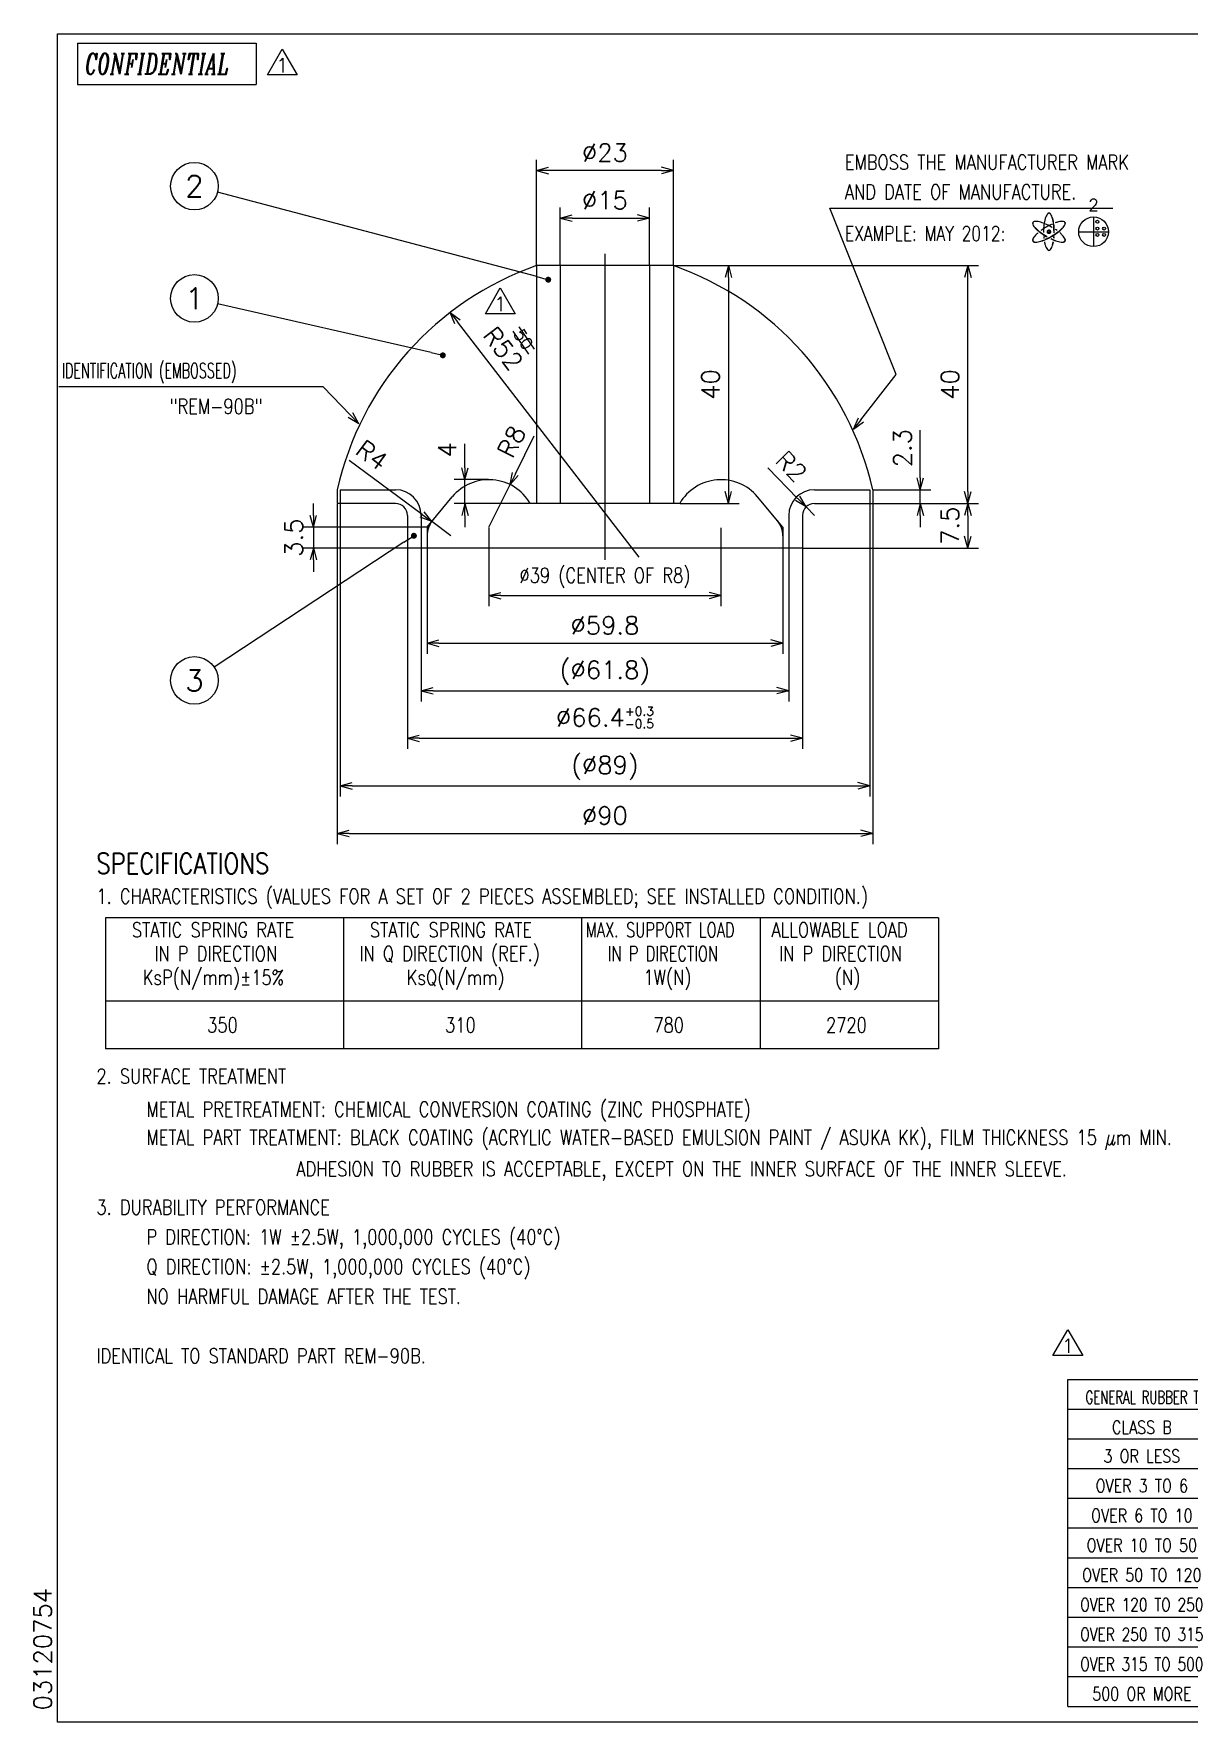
# Model space of a CAD drawing. Extents: x 4 to 399, y 0 to 284.
# Drawn here: x 4 to 198.2, y 0 to 284 of the extents above; entities that cross this region are included whole.
import ezdxf
from ezdxf.enums import TextEntityAlignment as Align

# ---------------------------------------------------------------- set-up
doc = ezdxf.new("R2010")
doc.units = 0
doc.header["$LTSCALE"] = 8
doc.linetypes.add('CENTER', pattern=[50.8, 31.75, -6.35, 6.35, -6.35])
doc.layers.get('0').update_dxf_attribs({"linetype": 'CONTINUOUS'})
for name, color, linetype in [('1', 4, 'CONTINUOUS'), ('CENTER', 1, 'CENTER'), ('GAWA', 2, 'CONTINUOUS'), ('SCALE', 4, 'CONTINUOUS')]:
    doc.layers.add(name, color=color, linetype=linetype)
for name, color, linetype, lineweight in [('AM_1', 4, 'CONTINUOUS', 20), ('AM_5_SCALE', 4, 'CONTINUOUS', 20), ('AM_6_TEXT', 4, 'CONTINUOUS', 20)]:
    doc.layers.add(name, color=color, linetype=linetype, lineweight=lineweight)
doc.styles.add('ITL-SET', font='ITALIC', dxfattribs={"bigfont": 'BIGFONT'})
doc.styles.add('ROMANS_EN', font='romans.shx')
doc.styles.get("Standard").update_dxf_attribs({"font": 'TXT', "bigfont": 'BIGFONT'})
doc.dimstyles.new('AM_JIS$4', dxfattribs={"dimtxt": 3, "dimasz": 2, "dimexe": 1.8, "dimexo": 1, "dimgap": 1.5, "dimtad": 3, "dimdec": 3, "dimzin": 9, "dimtxsty": 'STANDARD', "dimblk": 'OPEN30', "dimcen": 1, "dimclrd": 256, "dimclre": 256, "dimclrt": 4, "dimazin": 2, "dimtm": 1e-09, "dimtfac": 0.71, "dimtdec": 3, "dimtmove": 0, "dimatfit": 3, "dimldrblk": 'OPEN30', "dimlwd": -1, "dimlwe": -1, "dimarcsym": 1})
doc.dimstyles.new('YAZ1', dxfattribs={"dimtxt": 3, "dimasz": 2, "dimexe": 1.8, "dimexo": 0.1, "dimgap": 0, "dimtad": 1, "dimdec": 3, "dimzin": 9, "dimtxsty": 'STANDARD', "dimblk": 'YAZ1', "dimblk1": 'YAZ1', "dimblk2": 'YAZ1', "dimsah": 1, "dimcen": 0.1, "dimclrd": 256, "dimclre": 256, "dimclrt": 256, "dimazin": 3, "dimtfac": 1, "dimtdec": 3, "dimtmove": 2, "dimatfit": 3, "dimldrblk": 'YAZ1', "dimtvp": 1, "dimtzin": 9})
doc.dimstyles.new('YAZ1$4', dxfattribs={"dimtxt": 3, "dimasz": 2, "dimexe": 1.8, "dimexo": 0.1, "dimtad": 1, "dimdec": 3, "dimzin": 9, "dimtxsty": 'STANDARD', "dimblk1": 'YAZ1', "dimblk2": 'YAZ1', "dimsah": 1, "dimcen": 0.1, "dimclrd": 256, "dimclre": 256, "dimclrt": 256, "dimazin": 3, "dimtfac": 1, "dimtdec": 3, "dimtmove": 0, "dimatfit": 1, "dimldrblk": 'YAZ1', "dimtvp": 1, "dimtzin": 9})

# ---------------------------------------------------------------- blocks, each defined once
blk = doc.blocks.new('YAZ1')
for p, q in [((0, 0), (-1, 0.27)), ((0, 0), (-1, -0.27)), ((-1, 0), (0, 0))]:
    blk.add_line(p, q)
blk = doc.blocks.new('*D25')
at = {"layer": 'SCALE', "lineweight": -2, "transparency": 16777216}
for p, q in [((80.5, 200.9), (80.5, 187.7)), ((119.5, 200.9), (119.5, 187.7)), ((82.5, 189.5), (117.5, 189.5))]:
    blk.add_line(p, q, dxfattribs=at)
at = {"layer": 'SCALE', "lineweight": -2, "transparency": 16777216, "xscale": 2, "yscale": 2, "zscale": 2, "rotation": 180}
blk.add_blockref('YAZ1', (80.5, 189.5), dxfattribs=at)
at = {"layer": 'SCALE', "lineweight": -2, "transparency": 16777216, "xscale": 2, "yscale": 2, "zscale": 2}
blk.add_blockref('YAZ1', (119.5, 189.5), dxfattribs=at)
at = {"layer": 'SCALE', "transparency": 16777216, "insert": (100, 192.5), "char_height": 2.5, "attachment_point": 5, "style": 'ROMANS_EN'}
blk.add_mtext('\\A1;{\\W0.80;%%C39 (CENTER OF R8)}', dxfattribs=at)
blk = doc.blocks.new('*D22')
at = {"layer": 'SCALE', "lineweight": -2, "transparency": 16777216}
for p, q in [((92.5, 245.1), (92.5, 254.8)), ((94.5, 253), (105.5, 253)), ((107.5, 245.1), (107.5, 254.8))]:
    blk.add_line(p, q, dxfattribs=at)
at = {"layer": 'SCALE', "lineweight": -2, "transparency": 16777216, "xscale": 2, "yscale": 2, "zscale": 2, "rotation": 180}
blk.add_blockref('YAZ1', (92.5, 253), dxfattribs=at)
at = {"layer": 'SCALE', "lineweight": -2, "transparency": 16777216, "xscale": 2, "yscale": 2, "zscale": 2}
blk.add_blockref('YAZ1', (107.5, 253), dxfattribs=at)
at = {"layer": 'SCALE', "transparency": 16777216, "insert": (100, 256), "char_height": 3, "attachment_point": 5}
blk.add_mtext('\\A1;%%C15', dxfattribs=at)
blk = doc.blocks.new('*D21')
at = {"layer": 'SCALE', "lineweight": -2, "transparency": 16777216}
for p, q in [((88.5, 245.1), (88.5, 262.8)), ((111.5, 245.1), (111.5, 262.8)), ((109.5, 261), (90.5, 261))]:
    blk.add_line(p, q, dxfattribs=at)
at = {"layer": 'SCALE', "lineweight": -2, "transparency": 16777216, "xscale": 2, "yscale": 2, "zscale": 2, "rotation": 180}
blk.add_blockref('YAZ1', (88.5, 261), dxfattribs=at)
at = {"layer": 'SCALE', "lineweight": -2, "transparency": 16777216, "xscale": 2, "yscale": 2, "zscale": 2}
blk.add_blockref('YAZ1', (111.5, 261), dxfattribs=at)
at = {"layer": 'SCALE', "transparency": 16777216, "insert": (100, 264), "char_height": 3, "attachment_point": 5}
blk.add_mtext('\\A1;%%C23', dxfattribs=at)
blk = doc.blocks.new('*D18')
at = {"layer": 'SCALE', "lineweight": -2, "transparency": 16777216}
for p, q in [((66.8, 197.4), (66.8, 163.7)), ((133.2, 197.4), (133.2, 163.7)), ((68.8, 165.5), (131.2, 165.5))]:
    blk.add_line(p, q, dxfattribs=at)
at = {"layer": 'SCALE', "lineweight": -2, "transparency": 16777216, "xscale": 2, "yscale": 2, "zscale": 2, "rotation": 180}
blk.add_blockref('YAZ1', (66.8, 165.5), dxfattribs=at)
at = {"layer": 'SCALE', "lineweight": -2, "transparency": 16777216, "xscale": 2, "yscale": 2, "zscale": 2}
blk.add_blockref('YAZ1', (133.2, 165.5), dxfattribs=at)
at = {"layer": 'SCALE', "transparency": 16777216, "insert": (100, 169), "char_height": 3, "attachment_point": 5}
blk.add_mtext('\\A1;%%C66.4{\\H1.500000;\\S+0.3^ -0.5;}', dxfattribs=at)
blk = doc.blocks.new('*D17')
at = {"layer": 'SCALE', "lineweight": -2, "transparency": 16777216}
for p, q in [((69.1, 197.4), (69.1, 171.7)), ((130.9, 197.4), (130.9, 171.7)), ((71.1, 173.5), (128.9, 173.5))]:
    blk.add_line(p, q, dxfattribs=at)
at = {"layer": 'SCALE', "lineweight": -2, "transparency": 16777216, "xscale": 2, "yscale": 2, "zscale": 2, "rotation": 180}
blk.add_blockref('YAZ1', (69.1, 173.5), dxfattribs=at)
at = {"layer": 'SCALE', "lineweight": -2, "transparency": 16777216, "xscale": 2, "yscale": 2, "zscale": 2}
blk.add_blockref('YAZ1', (130.9, 173.5), dxfattribs=at)
at = {"layer": 'SCALE', "transparency": 16777216, "insert": (100, 176.5), "char_height": 3, "attachment_point": 5}
blk.add_mtext('\\A1;(%%C61.8)', dxfattribs=at)
blk = doc.blocks.new('*D16')
at = {"layer": 'SCALE', "lineweight": -2, "transparency": 16777216}
for p, q in [((70.1, 197.4), (70.1, 179.7)), ((129.9, 197.4), (129.9, 179.7)), ((72.1, 181.5), (127.9, 181.5))]:
    blk.add_line(p, q, dxfattribs=at)
at = {"layer": 'SCALE', "lineweight": -2, "transparency": 16777216, "xscale": 2, "yscale": 2, "zscale": 2, "rotation": 180}
blk.add_blockref('YAZ1', (70.1, 181.5), dxfattribs=at)
at = {"layer": 'SCALE', "lineweight": -2, "transparency": 16777216, "xscale": 2, "yscale": 2, "zscale": 2}
blk.add_blockref('YAZ1', (129.9, 181.5), dxfattribs=at)
at = {"layer": 'SCALE', "transparency": 16777216, "insert": (100, 184.5), "char_height": 3, "attachment_point": 5}
blk.add_mtext('\\A1;%%C59.8', dxfattribs=at)
blk = doc.blocks.new('*D13')
at = {"layer": 'SCALE', "lineweight": -2, "transparency": 16777216}
for p, q in [((55, 204.9), (55, 147.7)), ((145, 204.9), (145, 147.7)), ((57, 149.5), (143, 149.5))]:
    blk.add_line(p, q, dxfattribs=at)
at = {"layer": 'SCALE', "lineweight": -2, "transparency": 16777216, "xscale": 2, "yscale": 2, "zscale": 2, "rotation": 180}
blk.add_blockref('YAZ1', (55, 149.5), dxfattribs=at)
at = {"layer": 'SCALE', "lineweight": -2, "transparency": 16777216, "xscale": 2, "yscale": 2, "zscale": 2}
blk.add_blockref('YAZ1', (145, 149.5), dxfattribs=at)
at = {"layer": 'SCALE', "transparency": 16777216, "insert": (100, 152.5), "char_height": 3, "attachment_point": 5}
blk.add_mtext('\\A1;%%C90', dxfattribs=at)
blk = doc.blocks.new('*D12')
at = {"layer": 'SCALE', "lineweight": -2, "transparency": 16777216}
for p, q in [((55.5, 204.9), (55.5, 155.7)), ((144.5, 204.9), (144.5, 155.7)), ((57.5, 157.5), (142.5, 157.5))]:
    blk.add_line(p, q, dxfattribs=at)
at = {"layer": 'SCALE', "lineweight": -2, "transparency": 16777216, "xscale": 2, "yscale": 2, "zscale": 2, "rotation": 180}
blk.add_blockref('YAZ1', (55.5, 157.5), dxfattribs=at)
at = {"layer": 'SCALE', "lineweight": -2, "transparency": 16777216, "xscale": 2, "yscale": 2, "zscale": 2}
blk.add_blockref('YAZ1', (144.5, 157.5), dxfattribs=at)
at = {"layer": 'SCALE', "transparency": 16777216, "insert": (100, 160.5), "char_height": 3, "attachment_point": 5}
blk.add_mtext('\\A1;(%%C89)', dxfattribs=at)
blk = doc.blocks.new('BALOON')
at = {"layer": 'SCALE', "linetype": 'Continuous'}
blk.add_circle((0, 0), 5, dxfattribs=at)
blk.add_attdef('NO', text='', height=4.5, dxfattribs=at).set_placement((0, 0), align=Align.MIDDLE_CENTER)
blk = doc.blocks.new('DOT1', base_point=(184, 131))
blk.add_line((183, 131), (184, 131))
at = {"const_width": 0.25}
blk.add_lwpolyline([(183.875, 131, 1), (184.125, 131, 1)], format="xyb", close=True, dxfattribs=at)
blk = doc.blocks.new('*D27')
at = {"layer": 'SCALE', "lineweight": -2, "transparency": 16777216}
for p, q in [((69.28, 203.13), (56.99, 212.25)), ((74.1, 199.56), (70.89, 201.94))]:
    blk.add_line(p, q, dxfattribs=at)
at = {"layer": 'SCALE', "lineweight": -2, "transparency": 16777216, "xscale": 2, "yscale": 2, "zscale": 2, "rotation": 323.4439698680018}
blk.add_blockref('YAZ1', (70.89, 201.94), dxfattribs=at)
at = {"layer": 'SCALE', "transparency": 16777216, "insert": (60.85, 213.11), "char_height": 3, "attachment_point": 5, "rotation": 323.444}
blk.add_mtext('\\A1;R4', dxfattribs=at)
blk = doc.blocks.new('*D23')
at = {"layer": 'SCALE', "lineweight": -2, "transparency": 16777216}
for p, q in [((76.47, 211), (76.47, 215)), ((80.4, 209), (74.67, 209)), ((76.47, 205), (76.47, 209)), ((87.33, 205), (74.67, 205)), ((76.47, 203), (76.47, 201))]:
    blk.add_line(p, q, dxfattribs=at)
at = {"layer": 'SCALE', "lineweight": -2, "transparency": 16777216, "xscale": 2, "yscale": 2, "zscale": 2}
for p, rotation in [((76.47, 209), 270), ((76.47, 205), 90)]:
    blk.add_blockref('YAZ1', p, dxfattribs=dict(at, rotation=rotation))
at = {"layer": 'SCALE', "transparency": 16777216, "insert": (73.47, 214), "char_height": 3, "attachment_point": 5, "rotation": 90}
blk.add_mtext('\\A1;4', dxfattribs=at)
blk = doc.blocks.new('*D26')
at = {"layer": 'SCALE', "lineweight": -2, "transparency": 16777216}
for p, q in [((51, 203), (51, 205)), ((70, 201), (49.2, 201)), ((51, 201), (51, 197.5)), ((66.7, 197.5), (49.2, 197.5)), ((51, 195.5), (51, 193.5))]:
    blk.add_line(p, q, dxfattribs=at)
at = {"layer": 'SCALE', "lineweight": -2, "transparency": 16777216, "xscale": 2, "yscale": 2, "zscale": 2}
for p, rotation in [((51, 201), 270), ((51, 197.5), 90)]:
    blk.add_blockref('YAZ1', p, dxfattribs=dict(at, rotation=rotation))
at = {"layer": 'SCALE', "transparency": 16777216, "insert": (47.7, 199.25), "char_height": 3, "attachment_point": 5, "rotation": 90}
blk.add_mtext('\\A1;3.5', dxfattribs=at)
blk = doc.blocks.new('*D24')
at = {"layer": 'SCALE', "lineweight": -2, "transparency": 16777216}
for p, q in [((84.94, 209.96), (88.13, 216.39)), ((80.5, 201), (84.06, 208.17))]:
    blk.add_line(p, q, dxfattribs=at)
at = {"layer": 'SCALE', "lineweight": -2, "transparency": 16777216, "xscale": 2, "yscale": 2, "zscale": 2, "rotation": 243.6145258812933}
blk.add_blockref('YAZ1', (84.06, 208.17), dxfattribs=at)
at = {"layer": 'SCALE', "transparency": 16777216, "insert": (84.3, 215.4), "char_height": 3, "attachment_point": 5, "rotation": 63.6145}
blk.add_mtext('\\A1;R8', dxfattribs=at)
blk = doc.blocks.new('*D19')
at = {"layer": 'SCALE', "lineweight": -2, "transparency": 16777216}
for p, q in [((111.6, 245), (162.8, 245)), ((161, 207), (161, 243)), ((145.1, 205), (162.8, 205))]:
    blk.add_line(p, q, dxfattribs=at)
at = {"layer": 'SCALE', "lineweight": -2, "transparency": 16777216, "xscale": 2, "yscale": 2, "zscale": 2}
for p, rotation in [((161, 245), 90), ((161, 205), 270)]:
    blk.add_blockref('YAZ1', p, dxfattribs=dict(at, rotation=rotation))
at = {"layer": 'SCALE', "transparency": 16777216, "insert": (158, 225), "char_height": 3, "attachment_point": 5, "rotation": 90}
blk.add_mtext('\\A1;40', dxfattribs=at)
blk = doc.blocks.new('*D15')
at = {"layer": 'SCALE', "lineweight": -2, "transparency": 16777216}
for p, q in [((145.1, 205), (162.8, 205)), ((161, 203), (161, 199.5)), ((133.3, 197.5), (162.8, 197.5))]:
    blk.add_line(p, q, dxfattribs=at)
at = {"layer": 'SCALE', "lineweight": -2, "transparency": 16777216, "xscale": 2, "yscale": 2, "zscale": 2}
for p, rotation in [((161, 205), 90), ((161, 197.5), 270)]:
    blk.add_blockref('YAZ1', p, dxfattribs=dict(at, rotation=rotation))
at = {"layer": 'SCALE', "transparency": 16777216, "insert": (158, 201.25), "char_height": 3, "attachment_point": 5, "rotation": 90}
blk.add_mtext('\\A1;7.5', dxfattribs=at)
blk = doc.blocks.new('*D20')
at = {"layer": 'SCALE', "lineweight": -2, "transparency": 16777216}
for p, q in [((111.6, 245), (122.54, 245)), ((120.74, 243), (120.74, 207)), ((112.67, 205), (122.54, 205))]:
    blk.add_line(p, q, dxfattribs=at)
at = {"layer": 'SCALE', "lineweight": -2, "transparency": 16777216, "xscale": 2, "yscale": 2, "zscale": 2}
for p, rotation in [((120.74, 245), 90), ((120.74, 205), 270)]:
    blk.add_blockref('YAZ1', p, dxfattribs=dict(at, rotation=rotation))
at = {"layer": 'SCALE', "transparency": 16777216, "insert": (117.74, 225), "char_height": 3, "attachment_point": 5, "rotation": 90}
blk.add_mtext('\\A1;40', dxfattribs=at)
blk = doc.blocks.new('*D28')
at = {"layer": 'SCALE', "lineweight": -2, "transparency": 16777216}
for p, q in [((132.39, 205.85), (127.36, 210.97)), ((135.2, 203), (133.8, 204.43))]:
    blk.add_line(p, q, dxfattribs=at)
at = {"layer": 'SCALE', "lineweight": -2, "transparency": 16777216, "xscale": 2, "yscale": 2, "zscale": 2, "rotation": 314.5401509298226}
blk.add_blockref('YAZ1', (133.8, 204.43), dxfattribs=at)
at = {"layer": 'SCALE', "transparency": 16777216, "insert": (131.31, 211.23), "char_height": 3, "attachment_point": 5, "rotation": 314.5402}
blk.add_mtext('\\A1;R2', dxfattribs=at)
blk = doc.blocks.new('*D14')
at = {"layer": 'SCALE', "lineweight": -2, "transparency": 16777216}
for p, q in [((153, 209.3), (153, 217.3)), ((145.1, 207.3), (154.8, 207.3)), ((145.1, 205), (154.8, 205)), ((153, 205), (153, 207.3)), ((153, 203), (153, 201))]:
    blk.add_line(p, q, dxfattribs=at)
at = {"layer": 'SCALE', "lineweight": -2, "transparency": 16777216, "xscale": 2, "yscale": 2, "zscale": 2}
for p, rotation in [((153, 207.3), 270), ((153, 205), 90)]:
    blk.add_blockref('YAZ1', p, dxfattribs=dict(at, rotation=rotation))
at = {"layer": 'SCALE', "transparency": 16777216, "insert": (150, 214.3), "char_height": 3, "attachment_point": 5, "rotation": 90}
blk.add_mtext('\\A1;2.3', dxfattribs=at)
blk = doc.blocks.new('zuwaku')
at = {"layer": 'GAWA'}
for p, q in [((8, 0), (8, 284)), ((8, 284), (399, 284)), ((399, 0), (8, 0))]:
    blk.add_line(p, q, dxfattribs=at)
blk = doc.blocks.new('_Open30')
at = {"color": 0, "linetype": 'ByBlock', "lineweight": -2}
for p, q in [((-1, 0.27), (0, 0)), ((0, 0), (-1, -0.27)), ((0, 0), (-1, 0))]:
    blk.add_line(p, q, dxfattribs=at)
blk = doc.blocks.new('*D41')
at = {"layer": 'AM_5_SCALE', "linetype": 'ByBlock', "transparency": 16777216}
blk.add_line((105.74, 195.94), (75.22, 235.55), dxfattribs=at)
at = {"layer": 'AM_5_SCALE', "transparency": 16777216, "xscale": 2, "yscale": 2, "zscale": 2, "rotation": 127.6191141408846}
blk.add_blockref('_Open30', (74, 237.13), dxfattribs=at)
at = {"layer": 'AM_5_SCALE', "color": 4, "transparency": 16777216, "insert": (82.89, 231.05), "char_height": 3, "attachment_point": 5, "rotation": 307.6191}
blk.add_mtext('R52', dxfattribs=at)
blk = doc.blocks.new('rireki')
at = {"layer": 'SCALE'}
blk.add_lwpolyline([(2.5, -1.44), (-2.5, -1.44), (0, 2.89)], close=True, dxfattribs=at)
blk.add_attdef('NO', text='', height=2.4, dxfattribs=at).set_placement((0, -1), align=Align.CENTER)
blk = doc.blocks.new('RUBBER_GENERAL_TOL')
at = {"layer": 'AM_6_TEXT'}
for p, q in [((0, 0), (0, 55)), ((0, 55), (36.1, 55)), ((36.1, 55), (36.1, 0)), ((0, 50), (36.1, 50)), ((0, 45), (36.1, 45)), ((24.88, 45), (24.88, 0)), ((0, 40), (36.1, 40)), ((0, 35), (36.1, 35)), ((0, 30), (36.1, 30)), ((0, 25), (36.1, 25)), ((0, 20), (36.1, 20)), ((0, 15), (36.1, 15)), ((0, 10), (36.1, 10)), ((0, 5), (36.1, 5)), ((0, 5), (36.1, 5)), ((0, 0), (36.1, 0))]:
    blk.add_line(p, q, dxfattribs=at)
at = {"layer": 'AM_1', "style": 'ROMANS_EN'}
for s, width, p in [('3 OR LESS', 0.8, (12.44, 41)), ('OVER 3 TO 6', 0.8, (12.44, 36)), ('OVER 6 TO 10', 0.8, (12.44, 31)), ('OVER 10 TO 50', 0.8, (12.44, 26)), ('OVER 50 TO 120', 0.8, (12.44, 21)), ('OVER 120 TO 250', 0.767317, (12.44, 16)), ('OVER 250 TO 315', 0.767317, (12.44, 11)), ('OVER 315 TO 500', 0.767317, (12.44, 6)), ('500 OR MORE', 0.8, (12.44, 1))]:
    blk.add_text(s, height=2.2, dxfattribs=dict(at, width=width)).set_placement(p, align=Align.CENTER)
at = {"layer": 'AM_6_TEXT', "style": 'ROMANS_EN'}
for s, width, p in [('GENERAL RUBBER TOLERANCES', 0.653837, (18.05, 50.89)), ('CLASS B', 0.8, (12.44, 45.84)), ('mm', 0.8, (30.49, 46.15)), ('%%p 0.3', 0.8, (30.49, 41)), ('%%p 0.4', 0.8, (30.49, 36)), ('%%p 0.5', 0.8, (30.49, 31)), ('%%p 1.0', 0.8, (30.49, 26)), ('%%p 1.4', 0.8, (30.49, 21)), ('%%p 2.0', 0.8, (30.49, 16)), ('%%p 2.5', 0.8, (30.49, 11)), ('%%p 3.5', 0.8, (30.49, 6)), ('%%p 0.8%', 0.8, (30.49, 1))]:
    blk.add_text(s, height=2.2, dxfattribs=dict(at, width=width)).set_placement(p, align=Align.CENTER)

msp = doc.modelspace()

# ---------------------------------------------------------------- linework, layer by layer
for p, q in [((111.5, 245), (88.5, 245)), ((88.5, 245), (88.5, 205)), ((92.5, 245), (92.5, 205)), ((107.5, 245), (107.5, 205)), ((111.5, 245), (111.5, 205)), ((55, 207.3), (55, 205)), ((64.8, 205), (55, 205)), ((55.5, 207.3), (64.8, 207.3)), ((55.5, 207.3), (55.5, 205)), ((70.1, 201), (74.3462, 206.1118)), ((112.5718, 205), (87.4282, 205)), ((129.9, 201), (125.6538, 206.1118)), ((135.2, 207.3), (144.5, 207.3)), ((135.2, 205), (145, 205)), ((144.5, 207.3), (144.5, 205)), ((145, 207.3), (145, 205)), ((66.8, 203), (66.8, 197.5)), ((69.1, 203), (69.1, 197.5)), ((130.9, 203), (130.9, 197.5)), ((133.2, 203), (133.2, 197.5)), ((70.1, 201), (70.1, 197.5)), ((129.9, 201), (129.9, 197.5)), ((133.2, 197.5), (66.8, 197.5))]:
    msp.add_line(p, q)
for centre, radius, start, end in [((105.7446, 195.9426), 52, 109.367505, 167.384286), ((94.2554, 195.9426), 52, 12.615714, 70.632495), ((80.5, 201), 8, 30, 140.284863), ((119.5, 201), 8, 39.715137, 150), ((64.8, 203), 4.3, 360, 90), ((64.8, 203), 2, 0, 90), ((135.2, 203), 4.3, 90, 180), ((135.2, 203), 2, 90, 180), ((74.1, 199.5554), 4, 140.284863, 180), ((125.9, 199.5554), 4, 360, 39.715137)]:
    msp.add_arc(centre, radius, start, end)
at = {"layer": '1'}
for p, q in [((84.5169, 233.9717), (87.1509, 230.1259)), ((85.5374, 234.6881), (88.0824, 230.9723))]:
    msp.add_line(p, q, dxfattribs=at)
at = {"layer": 'CENTER'}
msp.add_line((100, 247), (100, 195.5), dxfattribs=at)
at = {"layer": 'GAWA', "color": 0}
for p, q in [((11.355, 282.4099), (41.355, 282.4099)), ((11.355, 282.4099), (11.355, 275.4878)), ((41.355, 282.4099), (41.355, 275.4878)), ((11.355, 275.4878), (41.355, 275.4878))]:
    msp.add_line(p, q, dxfattribs=at)
at = {"layer": 'SCALE'}
for p, q in [((88.5337, 243.1461), (34.8669, 257.3452)), ((148.9679, 226.7124), (137.8185, 254.6494)), ((137.8185, 254.6494), (139.8185, 254.6494)), ((139.8185, 254.6494), (185.3538, 254.6494)), ((182.1259, 253.1995), (182.1259, 248.1995)), ((179.6259, 250.6995), (184.6259, 250.6995)), ((70.8034, 230.3632), (34.8989, 238.594)), ((50.1345, 224.5893), (8.2, 224.5893)), ((52.6345, 224.5893), (50.1345, 224.5893)), ((57.2286, 219.8471), (52.6345, 224.5893)), ((143.019, 219.0748), (148.9679, 226.7124)), ((66.2189, 198.4622), (34.3393, 177.4392)), ((156.0803, 135.2778), (16.0803, 135.2778)), ((16.0803, 135.2778), (16.0803, 113.2778)), ((56.0803, 135.2778), (56.0803, 113.2778)), ((96.0803, 135.2778), (96.0803, 113.2778)), ((126.0803, 135.2778), (126.0803, 113.2778)), ((156.0803, 135.2778), (156.0803, 113.2778)), ((156.0803, 135.2778), (156.0803, 113.2778)), ((156.0803, 121.2778), (16.0803, 121.2778)), ((156.0803, 113.2778), (16.0803, 113.2778))]:
    msp.add_line(p, q, dxfattribs=at)
at = {"layer": 'SCALE', "color": 8, "const_width": 0.3508}
msp.add_lwpolyline([(174.4038, 250.6995, 1), (174.8548, 250.6995, 1)], format="xyb", close=True, dxfattribs=at)
at = {"layer": 'SCALE'}
for centre, radius in [((182.1259, 250.6995), 2.5), ((182.7638, 252.3713), 0.25), ((182.7714, 251.2335), 0.25), ((182.7714, 250.1654), 0.25), ((183.8936, 251.2346), 0.25), ((183.8936, 250.1644), 0.25)]:
    msp.add_circle(centre, radius, dxfattribs=at)
at = {"layer": 'SCALE', "color": 9}
for centre, radius, start, end in [((180.4821, 251.057), 6.751, 163.994812, 173.224201), ((176.5435, 252.1868), 2.6536, 145.297354, 163.994812), ((174.6293, 253.5124), 0.3252, 90, 145.297354), ((174.6293, 253.5124), 0.3002, 90, 145.297354), ((174.2984, 248.298), 2.6536, 136.005188, 154.702646), ((172.1932, 252.1059), 0.3252, 94.702646, 150), ((172.1932, 252.1059), 0.3002, 94.702646, 150), ((172.3841, 249.7853), 2.6536, 76.005188, 94.702646), ((176.6302, 246.0467), 5.8949, 130.743127, 136.005188), ((171.6003, 246.6403), 5.8949, 66.775799, 76.005188), ((179.6423, 242.0167), 10.9261, 120, 125.735728), ((181.3584, 250.9529), 7.6335, 173.224201, 181.902606), ((184.6553, 250.6995), 10.9261, 180, 180.800525), ((169.6163, 242.0167), 10.9261, 60, 66.775799), ((179.6423, 242.0167), 10.9261, 114.314811, 120), ((171.4842, 244.7451), 7.6335, 61.164561, 61.902606), ((177.6583, 246.6403), 5.8949, 103.994812, 109.878156), ((171.4842, 244.7451), 7.6335, 53.704915, 56.207998), ((176.8745, 249.7853), 2.6536, 85.297354, 103.994812), ((172.0126, 245.452), 6.751, 43.994812, 48.985696), ((174.9602, 248.298), 2.6536, 25.297354, 43.994812), ((177.0654, 252.1059), 0.3002, 30, 85.297354), ((177.0654, 252.1059), 0.3252, 30, 85.297354), ((172.1932, 249.293), 0.3252, 154.702646, 210), ((172.1932, 249.293), 0.3002, 154.702646, 210), ((184.6553, 250.6995), 10.9261, 184.099256, 186.053539), ((179.6592, 250.1059), 5.8949, 190.699409, 196.005188), ((176.5435, 249.2122), 2.6536, 196.005188, 214.702646), ((174.6293, 247.8866), 0.3252, 214.702646, 270), ((174.6293, 247.8866), 0.3002, 214.702646, 270), ((177.0654, 249.293), 0.3002, 330, 25.297354), ((177.0654, 249.293), 0.3252, 330, 25.297354)]:
    msp.add_arc(centre, radius, start, end, dxfattribs=at)
at = {"layer": 'SCALE', "color": 8}
for centre, radius, start, end in [((174.6293, 253.5124), 0.3252, 34.702646, 90), ((174.6293, 253.5124), 0.3002, 34.702646, 90), ((172.1932, 252.1059), 0.3252, 150, 205.297354), ((172.1932, 252.1059), 0.3002, 150, 205.297354), ((177.0654, 252.1059), 0.3002, 334.702646, 30), ((177.0654, 252.1059), 0.3252, 334.702646, 30), ((172.1932, 249.293), 0.3252, 210, 265.297354), ((172.1932, 249.293), 0.3002, 210, 265.297354), ((174.6293, 247.8866), 0.3002, 270, 325.297354), ((174.6293, 247.8866), 0.3252, 270, 325.297354), ((177.0654, 249.293), 0.3002, 274.702646, 330), ((177.0654, 249.293), 0.3252, 274.702646, 330)]:
    msp.add_arc(centre, radius, start, end, dxfattribs=at)
at = {"layer": 'SCALE'}
for centre, radius, start, end in [((172.715, 252.1868), 2.6536, 16.005188, 34.702646), ((169.5994, 251.2931), 5.8699, 6.775799, 16.005188), ((169.5994, 251.2931), 5.8949, 6.775799, 16.005188), ((174.2984, 253.1009), 2.6536, 205.297354, 223.994812), ((176.6302, 255.3523), 5.8949, 223.994812, 233.224201), ((176.6302, 255.3523), 5.8699, 223.994812, 233.224201), ((179.6423, 259.3822), 10.9261, 233.224201, 240), ((179.6423, 259.3822), 10.8761, 233.224201, 240), ((171.0452, 256.4004), 7.5835, 293.224201, 301.902606), ((179.6423, 259.3822), 10.8761, 240, 240.921341), ((169.6163, 259.3822), 10.8761, 300, 306.775799), ((169.6163, 259.3822), 10.9261, 300, 306.775799), ((164.6033, 250.6995), 10.8761, 0, 6.775799), ((164.6033, 250.6995), 10.9261, 0, 6.775799), ((164.6033, 250.6995), 10.8761, 358.9261, 0), ((164.6033, 250.6995), 10.9261, 359.117058, 0), ((172.6284, 255.3523), 5.8699, 306.775799, 316.005188), ((172.6284, 255.3523), 5.8949, 306.775799, 316.005188), ((174.9602, 253.1009), 2.6536, 316.005188, 334.702646), ((172.3841, 251.6136), 2.6536, 265.297354, 283.994812), ((171.3932, 255.5894), 6.726, 283.994812, 293.224201), ((171.3932, 255.5894), 6.751, 283.994812, 293.224201), ((171.0452, 256.4004), 7.6335, 293.224201, 301.902606), ((179.6423, 259.3822), 10.9261, 240, 240.689699), ((172.715, 249.2122), 2.6536, 325.297354, 343.994812), ((179.6423, 259.3822), 10.9261, 244.486772, 246.775799), ((179.6423, 259.3822), 10.8761, 244.563518, 246.775799), ((169.5994, 250.1059), 5.8699, 343.994812, 348.901098), ((169.5994, 250.1059), 5.8949, 343.994812, 348.852106), ((177.6583, 254.7587), 5.8949, 246.775799, 256.005188), ((177.6583, 254.7587), 5.8699, 246.775799, 256.005188), ((164.6033, 250.6995), 10.8761, 354.43836, 355.714309), ((164.6033, 250.6995), 10.9261, 354.304889, 355.856443), ((176.8745, 251.6136), 2.6536, 256.005188, 274.702646)]:
    msp.add_arc(centre, radius, start, end, dxfattribs=at)

# ---------------------------------------------------------------- block references
msp.add_blockref('zuwaku', (0, 0))
at = {"layer": '1'}
for p in [(45.7592, 278.5074), (82.4086, 238.3545), (177.8006, 63.1052)]:
    msp.add_blockref('rireki', p, dxfattribs=at).add_auto_attribs({'NO': '1'})
msp.add_blockref('RUBBER_GENERAL_TOL', (177.8006, 2.6718), dxfattribs=at)
at = {"layer": 'SCALE', "xscale": 0.8, "yscale": 0.8, "zscale": 0.8}
for p, values in [((31, 258.3684), {'NO': '2'}), ((31, 239.4877), {'NO': '1'}), ((31, 175.2371), {'NO': '3'})]:
    msp.add_blockref('BALOON', p, dxfattribs=at).add_auto_attribs(values)
at = {"layer": 'SCALE'}
for name, p, xscale, yscale, zscale, rotation in [('DOT1', (90.4672, 242.6345), 2, 2, 2, 345.1802351847248), ('DOT1', (72.7528, 229.9163), 2, 2, 2, 347.0885843043669), ('YAZ1', (58.6203, 218.4106), 1.999999999999992, 1.999999999999992, 1.999999999999992, 314.0917700289757), ('YAZ1', (141.7901, 217.4969), 2, 2, 2, 232.0854985390101), ('DOT1', (67.8886, 199.5633), 2, 2, 2, 33.40286286138448)]:
    msp.add_blockref(name, p, dxfattribs=dict(at, xscale=xscale, yscale=yscale, zscale=zscale, rotation=rotation))

# ---------------------------------------------------------------- texts
at = {"layer": 'GAWA', "color": 0, "style": 'ITL-SET', "width": 0.65}
msp.add_text('CONFIDENTIAL', height=3.5, dxfattribs=at).set_placement((12.6385, 277.1839))
at = {"layer": 'SCALE', "style": 'ROMANS_EN'}
for s, height, width, p in [('EMBOSS THE MANUFACTURER MARK', 2.5, 0.8, (140.3185, 261.1494)), ('AND DATE OF MANUFACTURE.', 2.5, 0.8, (140.3185, 256.1494)), ('EXAMPLE: MAY 2012:', 2.5, 0.763458, (140.3185, 249.1494)), ('IDENTIFICATION (EMBOSSED)', 2.5, 0.626948, (8.7, 226.0893)), ('"REM-90B"', 2.5, 0.8, (26.783, 220.0893)), ('SPECIFICATIONS', 3.5, 0.8, (14.5266, 142.6797)), ('1. CHARACTERISTICS (VALUES FOR A SET OF 2 PIECES ASSEMBLED; SEE INSTALLED CONDITION.)', 2.5, 0.8, (14.5266, 137.6797)), ('STATIC SPRING RATE', 2.5, 0.8, (20.4832, 132.0278)), ('STATIC SPRING RATE', 2.5, 0.8, (60.4832, 132.0278)), ('MAX. SUPPORT LOAD', 2.5, 0.71767, (96.7803, 132.0278)), ('ALLOWABLE LOAD', 2.5, 0.8, (127.9846, 132.0278)), ('IN Q DIRECTION (REF.)', 2.5, 0.8, (58.7175, 128.0278)), ('IN P DIRECTION', 2.5, 0.8, (24.2599, 128.0278)), ('IN P DIRECTION', 2.5, 0.71767, (100.4763, 128.0278)), ('IN P DIRECTION', 2.5, 0.8, (129.2599, 128.0278)), ('KsP(N/mm)±15%', 2.5, 0.8, (22.2979, 124.0278)), ('KsQ(N/mm)', 2.5, 0.8, (66.6632, 124.0278)), ('1W(N)', 2.5, 0.8, (106.4699, 124.0278)), ('(N)', 2.5, 0.8, (138.6279, 124.0278)), ('350', 2.5, 0.8, (33.1375, 116.0278)), ('310', 2.5, 0.8, (73.1375, 116.0278)), ('780', 2.5, 0.8, (108.1375, 116.0278)), ('2720', 2.5, 0.8, (137.1565, 116.0278)), ('2. SURFACE TREATMENT', 2.5, 0.8, (14.5266, 107.4191)), ('METAL PRETREATMENT: CHEMICAL CONVERSION COATING (ZINC PHOSPHATE)', 2.5, 0.8, (22.9266, 101.8552)), ('METAL PART TREATMENT: BLACK COATING (ACRYLIC WATER-BASED EMULSION PAINT / ASUKA KK), FILM THICKNESS 15 µm MIN.', 2.5, 0.8, (22.9266, 97.1258)), ('ADHESION TO RUBBER IS ACCEPTABLE, EXCEPT ON THE INNER SURFACE OF THE INNER SLEEVE.', 2.5, 0.8, (48.1266, 91.8401)), ('3. DURABILITY PERFORMANCE', 2.5, 0.8, (14.5266, 85.3722)), ('P DIRECTION: 1W ±2.5W, 1,000,000 CYCLES (40%%dC)', 2.5, 0.8, (22.9266, 80.3722)), ('Q DIRECTION: ±2.5W, 1,000,000 CYCLES (40%%dC)', 2.5, 0.8, (22.9266, 75.3722)), ('NO HARMFUL DAMAGE AFTER THE TEST.', 2.5, 0.8, (22.9266, 70.3722)), ('IDENTICAL TO STANDARD PART REM-90B.', 2.5, 0.8, (14.5266, 60.3722))]:
    msp.add_text(s, height=height, dxfattribs=dict(at, width=width)).set_placement(p)
at = {"layer": 'SCALE'}
msp.add_text('2', height=2, dxfattribs=at).set_placement((182.1259, 254.2154), align=Align.CENTER)
msp.add_text('50', height=2, rotation=304.406561, dxfattribs=at).set_placement((86.4531, 230.6355), align=Align.RIGHT)
msp.add_text('03120754', height=3, rotation=90, dxfattribs=at).set_placement((7, 2))

# ---------------------------------------------------------------- dimensions: what is measured, and where the dimension line sits
at = {"layer": 'AM_5_SCALE'}
dim = msp.add_radius_dim(center=(105.7446, 195.9426), mpoint=(74.0033, 237.1311), dimstyle='AM_JIS$4', override={"dimtmove": 2}, dxfattribs=at)
dim.commit()
dim.dimension.update_dxf_attribs({"geometry": '*D41', "text_midpoint": (82.8873, 231.0484), "dimtype": 164})
at = {"layer": 'SCALE'}
for base, p1, p2, text, picture, middle in [((88.5, 261), (111.5, 245), (88.5, 245), '%%C<>', '*D21', (100, 264)), ((107.5, 253), (92.5, 245), (107.5, 245), '%%C<>', '*D22', (100, 256)), ((145, 149.5), (55, 205), (145, 205), '%%C<>', '*D13', (100, 152.5)), ((144.5, 157.5), (55.5, 205), (144.5, 205), '(%%C<>)', '*D12', (100, 160.5)), ((119.5, 189.5), (80.5, 201), (119.5, 201), '%%C<> (CENTER OF R8)', '*D25', (100, 192.5)), ((130.9, 173.5), (69.1, 197.5), (130.9, 197.5), '(%%C<>)', '*D17', (100, 176.5)), ((129.9, 181.5), (70.1, 197.5), (129.9, 197.5), '%%C<>', '*D16', (100, 184.5))]:
    dim = msp.add_linear_dim(base=base, p1=p1, p2=p2, text=text, dimstyle='YAZ1', dxfattribs=at)
    dim.commit()
    dim.dimension.update_dxf_attribs({"geometry": picture, "text_midpoint": middle})
for base, p1, p2, picture, middle in [((161, 245), (145, 205), (111.5, 245), '*D19', (158, 225)), ((120.7407, 205), (111.5, 245), (112.5718, 205), '*D20', (117.7407, 225)), ((51, 197.5), (70.1, 201), (66.8, 197.5), '*D26', (47.7, 199.25)), ((161, 197.5), (145, 205), (133.2, 197.5), '*D15', (158, 201.25))]:
    dim = msp.add_linear_dim(base=base, p1=p1, p2=p2, angle=90, dimstyle='YAZ1', dxfattribs=at)
    dim.commit()
    dim.dimension.update_dxf_attribs({"geometry": picture, "text_midpoint": middle})
for center, mpoint, picture, middle in [((74.1, 199.5554), (70.8869, 201.9378), '*D27', (59.0664, 210.7024)), ((80.5, 201), (84.0553, 208.1666), '*D24', (86.9839, 214.0701)), ((135.2, 203), (133.7972, 204.4255), '*D28', (129.1749, 209.1226))]:
    dim = msp.add_radius_dim(center=center, mpoint=mpoint, dimstyle='YAZ1$4', dxfattribs=at)
    dim.commit()
    dim.dimension.update_dxf_attribs({"geometry": picture, "text_midpoint": middle, "dimtype": 164})
dim = msp.add_linear_dim(base=(153, 207.3), p1=(145, 205), p2=(145, 207.3), angle=90, dimstyle='YAZ1', override={"dimtmove": 0, "dimatfit": 2}, dxfattribs=at)
dim.commit()
dim.dimension.update_dxf_attribs({"geometry": '*D14', "text_midpoint": (150, 214.3)})
dim = msp.add_linear_dim(base=(76.4674, 209), p1=(87.4282, 205), p2=(80.5, 209), angle=90, dimstyle='YAZ1', override={"dimtmove": 0, "dimatfit": 1}, dxfattribs=at)
dim.commit()
dim.dimension.update_dxf_attribs({"geometry": '*D23', "text_midpoint": (76.4674, 214), "dimtype": 160})
dim = msp.add_linear_dim(base=(133.2, 165.5), p1=(66.8, 197.5), p2=(133.2, 197.5), text='%%C<>', dimstyle='YAZ1', override={"dimzin": 8, "dimtol": 1, "dimlim": 0, "dimtp": 0.3, "dimtm": 0.5, "dimtfac": 0.5}, dxfattribs=at)
dim.commit()
dim.dimension.update_dxf_attribs({"geometry": '*D18', "text_midpoint": (100, 169)})

doc.saveas('drawing.dxf')
